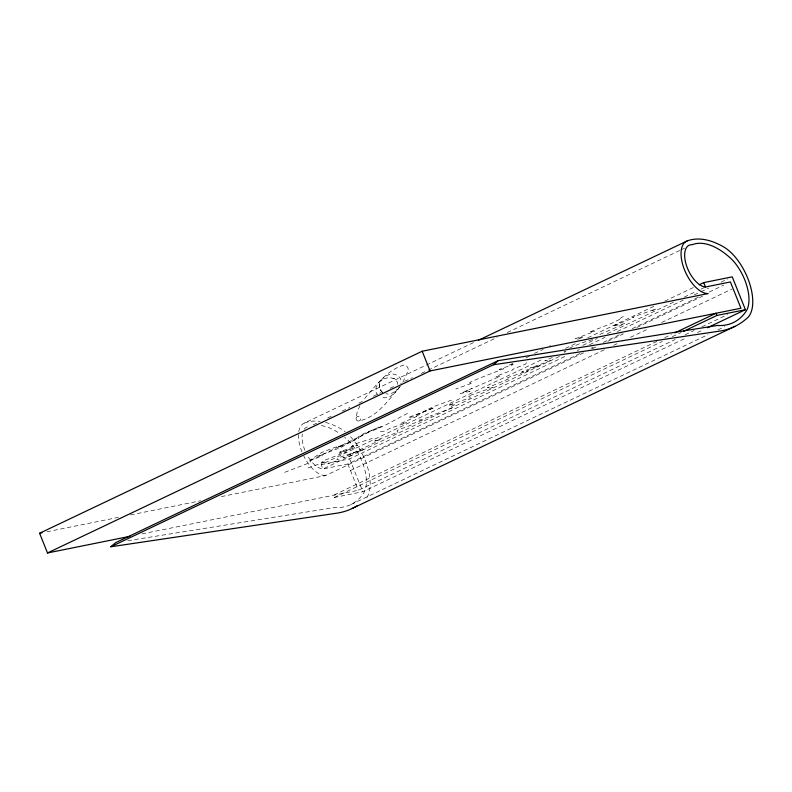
<?xml version="1.0" encoding="UTF-8"?>
<svg xmlns="http://www.w3.org/2000/svg" width="792" height="792" viewBox="0 0 792 792"><rect width="100%" height="100%" fill="white"/><g stroke="black" fill="none" stroke-linecap="round" stroke-linejoin="round"><path stroke-width="0.59" stroke-dasharray="3.96 2.97" d="M400.425 386.219C388.743 399.416 377.675 417.047 359.202 420.918A2.376 2.277 42.6 0 1 356.053 418.275L357.172 412.157L359.885 405.682M399.505 386.793C397.515 391.198 392.535 393.436 387.961 394.089L385.892 393.584M397.089 389.09L395.238 392.634L390.327 396.426L384.516 397.871L381.417 397.089M382.665 392.971L379.804 388.981C377.14 381.12 385.496 374.349 392.753 373.903L397.723 375.279L400.712 378.873L401.009 383.783M402.91 382.199L408.276 370.359L408.009 367.963L406.583 365.963L404.375 364.914C386.278 369.834 374.527 387.575 362.647 400.782M526.502 362.736L525.492 364.142L512.701 369.3L512.988 369.834L495.822 376.388L500.445 376.141L460.033 393.654L470.072 391.347L465.567 391.278L471.715 388.525M397.742 384.457L397.633 382.427L394.525 378.734L389.367 377.428L383.556 378.873L378.645 382.665L375.962 387.793L376.22 392.882L378.566 395.653M564.26 352.371L565.924 351.41L562.637 352.004M623.373 316.513L619.7 318.602L620.977 318.76L610.256 323.938L589.248 332.145L594.465 331.195L594.109 331.62L575.467 338.699L583.466 337.016L577.101 339.57M407.514 413.375C395.099 419.542 383.981 426.888 370.874 431.204L308.533 461.33L322.354 455.756L318.75 455.737L340.748 447.589L370.498 430.888L381.279 426.502L363.488 433.65L358.093 436.867L358.845 438.164L357.598 438.917L337.224 447.44L341.144 446.322L344.164 444.975L335.085 447.312L321.394 452.598L310.504 459.895L310.207 462.528L284.724 472.319M298.772 431.62A28.581 14.256 64.6 0 1 304.455 423.037L473.992 342.372M313.127 424.908L318.711 422.255M327.631 418.008L333.204 415.355M342.134 411.107L349.935 407.395M358.865 403.148L364.439 400.495M373.359 396.248L381.17 392.535M390.09 388.288L395.673 385.635M404.593 381.388L412.404 377.675M421.324 373.428L426.898 370.775M428.017 370.25L497.168 337.342M507.207 332.571L680.09 250.312M681.209 249.787L684.555 248.193M579.823 353.598L347.827 463.983L322.928 469.003L321.166 464.627L542.015 359.548M565.438 348.411L577.705 342.57M587.743 337.798L654.667 305.95M664.706 301.178L693.703 287.377M559.39 356.499L322.928 469.003A22.79 11.365 64.6 0 1 307.553 455.756M582.813 345.352L597.307 338.461M607.345 333.68L674.269 301.841M684.308 297.059L696.584 291.228M701.039 289.1L705.504 286.981M321.166 464.627L349.638 458.885L567.141 355.4M577.18 350.618L579.407 349.559M589.446 344.787L605.068 337.352M617.334 331.521L683.14 300.208M694.297 294.901L699.871 292.248M700.989 291.713L708.8 288.001M721.067 282.16L727.759 278.982M590.981 348.292L593.208 347.233M603.247 342.451L622.215 333.432M632.254 328.66L699.178 296.812M709.216 292.04L723.71 285.14M221.354 496.594L325.562 475.576L584.328 352.45M592.139 348.737L596.604 346.619M607.751 341.312L623.373 333.877M636.758 327.512L702.563 296.198M350.46 470.547L604.771 349.549M613.691 345.302L617.037 343.718M630.422 337.342L648.272 328.858M661.657 322.493L731.927 289.05M656.944 341.372L333.482 495.277L334.353 497.465L362.835 491.713L686.298 337.818M664.745 337.659L671.438 334.481M334.353 497.465L662.28 341.441M672.319 336.669L681.239 332.422M142.025 533.897L358.38 490.248L675.15 339.54M685.189 334.759L694.109 330.512M701.92 326.799L727.571 314.592M697.445 332.511L703.029 329.858M351.094 504.445L708.018 334.63M718.057 329.848L724.749 326.67M512.889 363.449L508.939 365.241L513.147 364.567L501.326 368.537L499.059 369.617L503.682 368.735L478.269 378.675L469.795 382.378L469.696 382.991L472.398 383.021L455.786 389.04M652.192 310.751L656.311 308.88L634.927 316.335L632.491 317.582L633.679 317.533L632.521 318.265L612.671 326.136L625.106 323.542L597.099 335.6M534.333 353.41L543.253 349.421M525.957 357.796L529.224 356.38M307.979 467.884L325.839 461.706L321.443 462.34L324.809 460.221L346.441 451.826L339.194 453.133L353.331 448.114L352.064 448.896L340.006 451.895L357.816 445.134L351.351 446.579L357.142 443.233L372.29 438.422M552.291 357.44L544.817 360.825L550.44 360.35L549.242 361.103L530.373 367.953L539.827 365.577L523.146 371.21L521.611 372.032L528.462 370.705L510.078 376.814L507.088 378.061L509.256 378.606L487.357 387.793L492.673 387.456L467.795 396.218L469.953 396.673L470.23 397.772L447.866 405.336L455.489 404.346L450.173 406.959L451.836 408.197L430.303 415.958L431.868 416.186L419.394 420.186L422.789 420.057L410.503 424.403L411.394 425.037L397.287 430.254L397.158 431.887L398.198 432.105L377.032 439.966L374.695 441.085L380.308 439.639L375.388 441.362L375.962 441.53L375.25 442.481L342.877 457.875L352.192 455.39L352.598 454.757L350.262 454.182L363.429 449.599L340.352 457.063L336.788 459.36L339.174 460.073L327.838 463.884M569.438 348.163L580.655 343.263L592.792 339.422M451.579 400.128L434.768 406.167L426.334 410.008L417.859 415.394L415.147 415.414L434.313 407.652L408.157 417.552L416.919 416.354L400.485 423.572L406.662 422.77L389.902 428.343L385.239 431.076L378.19 431.887M46.867 531.798L118.364 517.374M130.482 514.929L200.752 500.752M127.76 540.728L334.838 507.494A117.335 58.519 64.6 0 0 363.488 493.367A34.749 17.335 64.6 0 0 349.104 441.293A78.26 39.026 64.6 0 0 344.688 437.392M392.941 378.328L394.525 378.734M549.737 345.282L550.41 345.698M382.783 392.832L379.655 389.149L379.398 384.061M349.638 458.885L362.835 491.713M347.827 463.983L358.38 490.248M325.562 475.576A28.581 14.256 64.6 0 1 303.871 456.182M301.96 451.935A28.581 14.256 64.6 0 1 298.614 432.769M304.455 423.037A111.563 55.638 64.6 0 1 320.107 421.354M325.462 422.383A111.563 55.638 64.6 0 1 340.639 428.7A41.402 20.642 64.6 0 1 345.154 431.739M350.539 436.719A41.402 20.642 64.6 0 1 365.676 499.118M304.91 450.321A22.79 11.365 64.6 0 1 302.297 434.085M304.207 429.155A22.79 11.365 64.6 0 1 308.326 426.759M321.394 425.621A78.26 39.026 64.6 0 1 340.006 433.818M356.053 418.275A2.376 2.277 42.6 0 1 359.815 416.978A2.376 2.277 42.6 0 1 359.202 420.918"/><path stroke-width="1.19" d="M110.821 546.787L115.582 542.688L498.158 360.667L717.413 325.472A117.335 58.519 64.6 0 0 746.074 311.335A34.749 17.335 64.6 0 0 731.689 259.261A78.26 39.026 64.6 0 0 692.149 244.708A22.79 11.365 64.6 0 0 686.308 265.023A22.79 11.365 64.6 0 0 705.504 286.981L730.402 281.952L740.956 308.227L430.096 370.943L47.51 552.964L39.6 533.264L422.176 351.242L708.137 293.545A28.581 14.256 64.6 0 1 684.536 269.914A28.581 14.256 64.6 0 1 687.04 241.006A111.563 55.638 64.6 0 1 723.225 246.668A41.402 20.642 64.6 0 1 748.866 281.209A41.402 20.642 64.6 0 1 748.252 317.097A207.306 103.386 64.6 0 1 719.413 331.145L493.396 364.765L110.821 546.787L336.828 513.167A207.306 103.386 64.6 0 0 357.034 505.811M493.396 364.765L498.158 360.667M478.457 340.243L687.04 241.006M699.287 284.724L703.741 282.605L732.224 276.853L745.411 309.692L707.484 327.74M674.784 332.887L716.057 313.246L716.938 315.444L745.411 309.692M683.476 331.363L716.938 315.444M352.331 508.414L734.917 326.383M39.6 533.264L42.026 532.778M47.51 552.964L129.908 536.342M703.741 282.605L705.504 286.981M422.176 351.242L430.096 370.943"/></g></svg>
